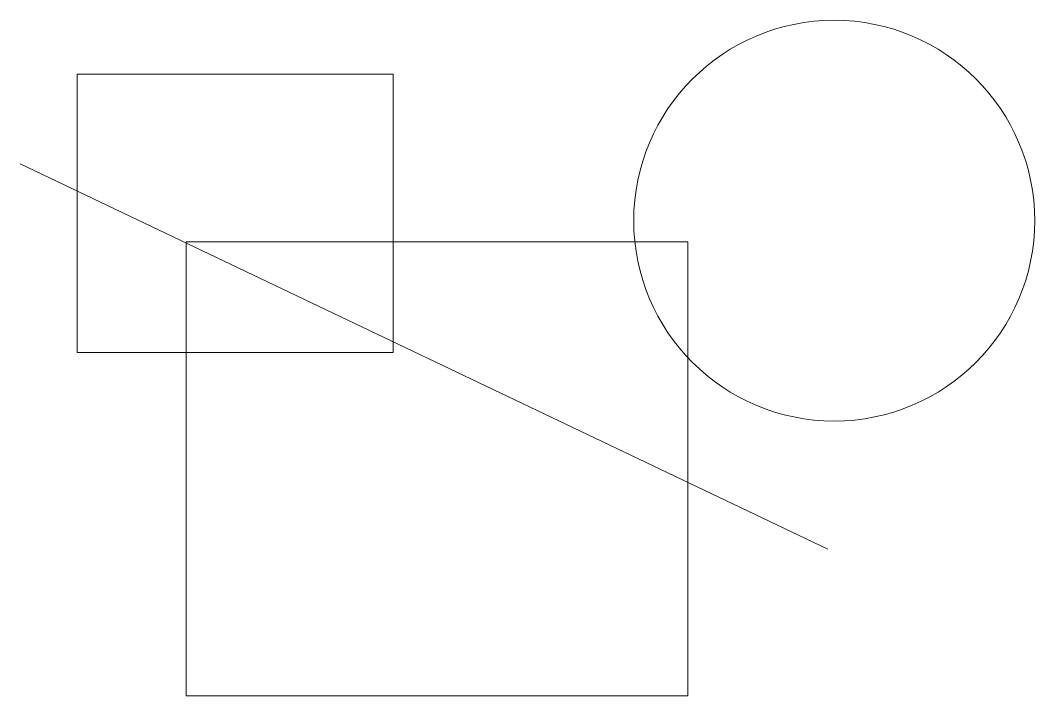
# Model space of a CAD drawing. Units: millimetres at full size, sheet at 1:100. Extents: x -12752 to 1141, y -1694 to 7561.
import ezdxf

# ---------------------------------------------------------------- set-up
doc = ezdxf.new("R2010")
doc.units = ezdxf.units.MM
doc.header["$LTSCALE"] = 100
doc.layers.add('0-0', color=7, linetype='Continuous', lineweight=9)

msp = doc.modelspace()

# ---------------------------------------------------------------- linework, layer by layer
at = {"layer": '0-0'}
msp.add_line((-12751.6, 5595.5), (-1694.3, 312.1), dxfattribs=at)
for points in [[(-11971.3, 6821.7), (-7646.5, 6821.7), (-7646.5, 3009.6), (-11971.3, 3009.6)], [(-10477.7, -1694.3), (-3611.5, -1694.3), (-3611.5, 4525.5), (-10477.7, 4525.5)]]:
    msp.add_lwpolyline(points, close=True, dxfattribs=at)
msp.add_circle((-1605.1, 4815.3), 2745.9, dxfattribs=at)

doc.saveas('drawing.dxf')
